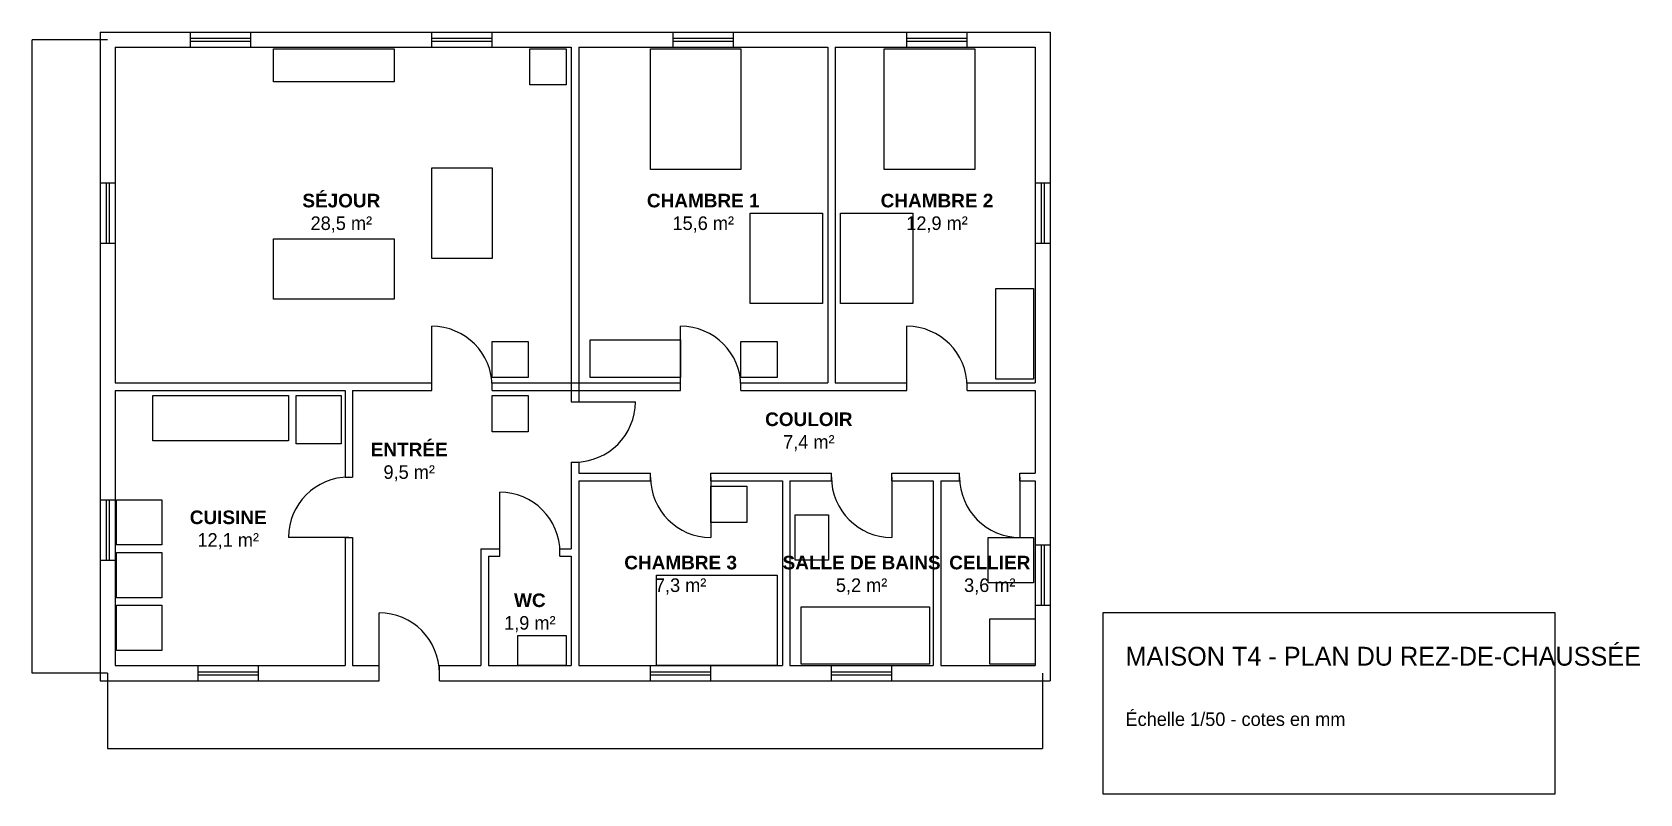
# Model space of a CAD drawing. Header units: millimetres. Extents: x -1000 to 20321, y -1600 to 8500.
import ezdxf

# ---------------------------------------------------------------- set-up
doc = ezdxf.new("R2010")
doc.units = ezdxf.units.MM
for name, color, linetype in [('A-CARTOUCHE', 7, 'Continuous'), ('A-CLOISONS', 8, 'Continuous'), ('A-COTATION', 4, 'Continuous'), ('A-MENUISERIES', 30, 'Continuous'), ('A-MOBILIER', 9, 'Continuous'), ('A-MURS', 7, 'Continuous'), ('A-TEXTES', 3, 'Continuous')]:
    doc.layers.add(name, color=color, linetype=linetype)
doc.styles.add('OpenSansCondensed-Light', font='OpenSansCondensed-Light.ttf')
doc.dimstyles.new('EZDXF', dxfattribs={"dimtxt": 0.25, "dimasz": 0.175, "dimexe": 0.375, "dimexo": 0.125, "dimgap": 0.1, "dimtad": 1, "dimlfac": 100, "dimzin": 12, "dimdsep": 46, "dimtxsty": 'OpenSansCondensed-Light', "dimblk": 'ARCHTICK', "dimcen": 2.5, "dimazin": 3, "dimtfac": 0.5, "dimtmove": 2, "dimatfit": 3})

# ---------------------------------------------------------------- blocks, each defined once
blk = doc.blocks.new('PORTE_80')
blk.add_line((-400, 0), (-400, 800))
blk.add_arc((-400, 0), 800, 0, 90)
blk = doc.blocks.new('FENETRE_80')
for p, q in [((-400, 100), (400, 100)), ((-400, -100), (-400, 100)), ((-400, 20), (400, 20)), ((400, -100), (400, 100)), ((-400, -20), (400, -20)), ((-400, -100), (400, -100))]:
    blk.add_line(p, q)
blk = doc.blocks.new('_ARCHTICK')
at = {"color": 0, "linetype": 'BYBLOCK', "const_width": 0.15}
blk.add_lwpolyline([(-0.5, -0.5), (0.5, 0.5)], dxfattribs=at)

msp = doc.modelspace()

# ---------------------------------------------------------------- linework, layer by layer
at = {"layer": 'A-CARTOUCHE'}
msp.add_lwpolyline([(13200, -1600), (19200, -1600), (19200, 800), (13200, 800)], close=True, dxfattribs=at)
at = {"layer": 'A-CLOISONS'}
for p, q in [((6150, 8300), (6150, 3600)), ((6250, 8300), (6250, 3600)), ((9550, 8300), (9550, 3850)), ((9650, 8300), (9650, 3850)), ((100, 3850), (4300, 3850)), ((4300, 3750), (4300, 3850)), ((5100, 3850), (7600, 3850)), ((5100, 3750), (5100, 3850)), ((7600, 3750), (7600, 3850)), ((8400, 3850), (9550, 3850)), ((8400, 3750), (8400, 3850)), ((9650, 3850), (10600, 3850)), ((10600, 3750), (10600, 3850)), ((11400, 3850), (12300, 3850)), ((11400, 3750), (11400, 3850)), ((100, 3750), (3150, 3750)), ((3150, 3750), (3150, 2600)), ((3250, 3750), (4300, 3750)), ((3250, 3750), (3250, 2600)), ((5100, 3750), (7600, 3750)), ((8400, 3750), (10600, 3750)), ((11400, 3750), (12300, 3750)), ((6150, 3600), (6250, 3600)), ((6150, 2800), (6150, 1650)), ((6150, 2800), (6250, 2800)), ((6250, 2800), (6250, 2650)), ((3150, 2600), (3250, 2600)), ((6250, 2650), (7200, 2650)), ((7200, 2550), (7200, 2650)), ((8000, 2650), (9600, 2650)), ((8000, 2550), (8000, 2650)), ((9600, 2550), (9600, 2650)), ((10400, 2650), (11300, 2650)), ((10400, 2550), (10400, 2650)), ((11300, 2550), (11300, 2650)), ((12100, 2650), (12300, 2650)), ((12100, 2550), (12100, 2650)), ((6250, 2550), (7200, 2550)), ((6250, 2550), (6250, 100)), ((8000, 2550), (8950, 2550)), ((8950, 2550), (8950, 100)), ((9050, 2550), (9600, 2550)), ((9050, 2550), (9050, 100)), ((10400, 2550), (10950, 2550)), ((10950, 2550), (10950, 100)), ((11050, 2550), (11300, 2550)), ((11050, 2550), (11050, 100)), ((12100, 2550), (12300, 2550)), ((3150, 1800), (3150, 100)), ((3150, 1800), (3250, 1800)), ((3250, 1800), (3250, 100)), ((4950, 1650), (5200, 1650)), ((4950, 1650), (4950, 100)), ((5050, 1550), (5200, 1550)), ((5050, 1550), (5050, 100)), ((5200, 1550), (5200, 1650)), ((6000, 1650), (6150, 1650)), ((6000, 1550), (6000, 1650)), ((6000, 1550), (6150, 1550)), ((6150, 1550), (6150, 100))]:
    msp.add_line(p, q, dxfattribs=at)
at = {"layer": 'A-MOBILIER'}
for points in [[(2200, 8280), (3800, 8280), (3800, 7840), (2200, 7840)], [(5600, 8280), (6080, 8280), (6080, 7800), (5600, 7800)], [(7200, 8280), (8400, 8280), (8400, 6680), (7200, 6680)], [(10300, 8280), (11500, 8280), (11500, 6680), (10300, 6680)], [(5100, 6700), (5100, 5500), (4300, 5500), (4300, 6700)], [(9480, 6100), (9480, 4900), (8520, 4900), (8520, 6100)], [(9720, 4900), (9720, 6100), (10680, 6100), (10680, 4900)], [(3800, 4960), (2200, 4960), (2200, 5760), (3800, 5760)], [(12280, 5100), (12280, 3900), (11780, 3900), (11780, 5100)], [(5580, 3920), (5100, 3920), (5100, 4400), (5580, 4400)], [(7600, 3920), (6400, 3920), (6400, 4420), (7600, 4420)], [(8880, 3920), (8400, 3920), (8400, 4400), (8880, 4400)], [(600, 3680), (2400, 3680), (2400, 3080), (600, 3080)], [(2500, 3680), (3100, 3680), (3100, 3040), (2500, 3040)], [(5100, 3680), (5580, 3680), (5580, 3200), (5100, 3200)], [(8000, 2480), (8480, 2480), (8480, 2000), (8000, 2000)], [(120, 1700), (120, 2300), (720, 2300), (720, 1700)], [(9120, 1500), (9120, 2100), (9560, 2100), (9560, 1500)], [(12280, 1800), (12280, 1200), (11680, 1200), (11680, 1800)], [(120, 1000), (120, 1600), (720, 1600), (720, 1000)], [(8880, 1300), (8880, 100), (7280, 100), (7280, 1300)], [(120, 300), (120, 900), (720, 900), (720, 300)], [(10900, 120), (9200, 120), (9200, 880), (10900, 880)], [(12300, 120), (11700, 120), (11700, 720), (12300, 720)], [(6080, 500), (6080, 100), (5440, 100), (5440, 500)]]:
    msp.add_lwpolyline(points, close=True, dxfattribs=at)
at = {"layer": 'A-MURS'}
for p, q in [((-100, 8500), (1100, 8500)), ((-100, 8500), (-100, 6500)), ((1900, 8500), (4300, 8500)), ((5100, 8500), (7500, 8500)), ((8300, 8500), (10600, 8500)), ((11400, 8500), (12500, 8500)), ((12500, 8500), (12500, 6500)), ((100, 8300), (1100, 8300)), ((100, 8300), (100, 6500)), ((1900, 8300), (4300, 8300)), ((5100, 8300), (6150, 8300)), ((6250, 8300), (7500, 8300)), ((8300, 8300), (9550, 8300)), ((9650, 8300), (10600, 8300)), ((11400, 8300), (12300, 8300)), ((12300, 8300), (12300, 6500)), ((-100, 5700), (-100, 2300)), ((100, 5700), (100, 3850)), ((12300, 5700), (12300, 3850)), ((12500, 5700), (12500, 1700)), ((100, 3750), (100, 2300)), ((12300, 3750), (12300, 2650)), ((12300, 2550), (12300, 1700)), ((-100, 1500), (-100, -100)), ((100, 1500), (100, 100)), ((12300, 900), (12300, 100)), ((12500, 900), (12500, -100)), ((100, 100), (1200, 100)), ((2000, 100), (3150, 100)), ((3250, 100), (3600, 100)), ((3600, -100), (3600, 100)), ((4400, 100), (4950, 100)), ((4400, -100), (4400, 100)), ((5050, 100), (6150, 100)), ((6250, 100), (7200, 100)), ((8000, 100), (8950, 100)), ((9050, 100), (9600, 100)), ((10400, 100), (10950, 100)), ((11050, 100), (12300, 100)), ((-100, -100), (1200, -100)), ((2000, -100), (3600, -100)), ((4400, -100), (7200, -100)), ((8000, -100), (9600, -100)), ((10400, -100), (12500, -100))]:
    msp.add_line(p, q, dxfattribs=at)

# ---------------------------------------------------------------- block references
at = {"layer": 'A-MENUISERIES'}
for name, p in [('FENETRE_80', (1500, 8400)), ('FENETRE_80', (4700, 8400)), ('FENETRE_80', (7900, 8400)), ('FENETRE_80', (11000, 8400)), ('PORTE_80', (4700, 3800)), ('PORTE_80', (8000, 3800)), ('PORTE_80', (11000, 3800)), ('PORTE_80', (5600, 1600)), ('PORTE_80', (4000, 0)), ('FENETRE_80', (1600, 0)), ('FENETRE_80', (7600, 0)), ('FENETRE_80', (10000, 0))]:
    msp.add_blockref(name, p, dxfattribs=at)
for name, p, rotation in [('FENETRE_80', (0, 6100), -90), ('FENETRE_80', (12400, 6100), -90), ('PORTE_80', (6200, 3200), -90), ('PORTE_80', (3200, 2200), -270), ('PORTE_80', (7600, 2600), -180), ('PORTE_80', (10000, 2600), -180), ('PORTE_80', (11700, 2600), -180), ('FENETRE_80', (0, 1900), -90), ('FENETRE_80', (12400, 1300), -90)]:
    msp.add_blockref(name, p, dxfattribs=dict(at, rotation=rotation))

# ---------------------------------------------------------------- texts
at = {"layer": 'A-CARTOUCHE'}
for s, height, p in [('MAISON T4 - PLAN DU REZ-DE-CHAUSSÉE', 250, (13500, 100)), ('Échelle 1/50 - cotes en mm', 180, (13500, -700))]:
    msp.add_text(s, height=height, dxfattribs=at).set_placement(p)
at = {"layer": 'A-TEXTES', "char_height": 180, "attachment_point": 5}
for s, insert in [('{\\fArial|b1;SÉJOUR}\\P28,5 m²', (3100, 6100)), ('{\\fArial|b1;CHAMBRE 1}\\P15,6 m²', (7900, 6100)), ('{\\fArial|b1;CHAMBRE 2}\\P12,9 m²', (11000, 6100)), ('{\\fArial|b1;COULOIR}\\P7,4 m²', (9300, 3200)), ('{\\fArial|b1;ENTRÉE}\\P9,5 m²', (4000, 2800)), ('{\\fArial|b1;CUISINE}\\P12,1 m²', (1600, 1900)), ('{\\fArial|b1;CHAMBRE 3}\\P7,3 m²', (7600, 1300)), ('{\\fArial|b1;SALLE DE BAINS}\\P5,2 m²', (10000, 1300)), ('{\\fArial|b1;CELLIER}\\P3,6 m²', (11700, 1300)), ('{\\fArial|b1;WC}\\P1,9 m²', (5600, 800))]:
    msp.add_mtext(s, dxfattribs=dict(at, insert=insert))

# ---------------------------------------------------------------- dimensions: what is measured, and where the dimension line sits
at = {"layer": 'A-COTATION'}
msp.add_linear_dim(base=(-1000, 0), p1=(0, 0), p2=(0, 8400), angle=90, dimstyle='EZDXF', dxfattribs=at).render()
msp.add_linear_dim(base=(0, -1000), p1=(0, 0), p2=(12400, 0), dimstyle='EZDXF', dxfattribs=at).render()

doc.saveas('drawing.dxf')
